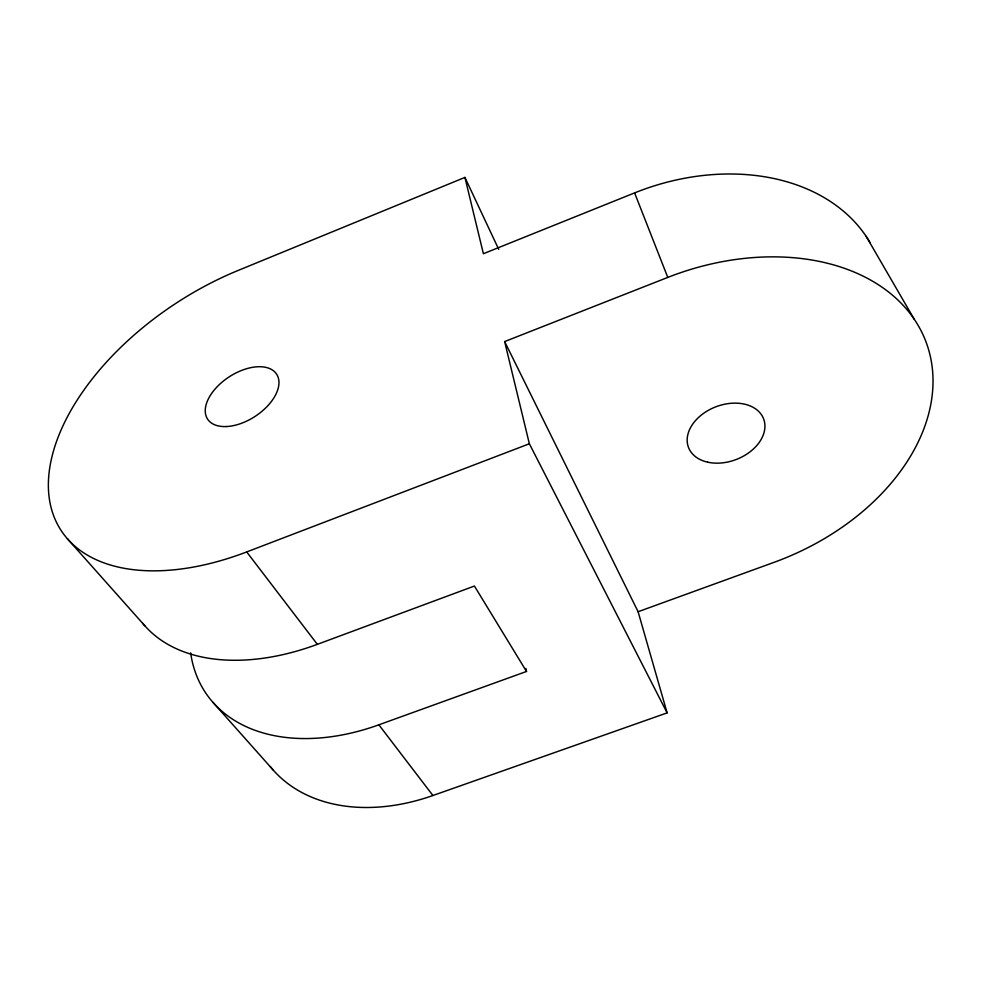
<?xml version="1.0" encoding="UTF-8"?>
<svg xmlns="http://www.w3.org/2000/svg" width="981" height="981" viewBox="0 0 981 981"><rect width="100%" height="100%" fill="white"/><g stroke="black" fill="none" stroke-linecap="round" stroke-linejoin="round"><path stroke-width="1.47" d="M498.728 249.37L464.92 177.414L238.125 270.449A220.995 127.505 -33.1 0 0 48.412 488.097A220.995 127.505 -33.1 0 0 246.697 551.935L317.341 644.345L474.412 586.037L526.515 671.458L378.862 724.812A194.827 132.484 -34.7 0 1 190.645 652.892M870.184 242.785A201.301 150.559 -22 0 0 634.597 192.901L483.388 253.723L464.92 177.414M504.639 341.572L667.779 277.415A215.391 152.067 -21 0 1 926.15 342.283A215.391 152.067 -21 0 1 774.107 562.321L638.104 611.727L504.639 341.572L529.36 443.768L667.117 712.88L432.915 795.517A183.974 132.962 -35.6 0 1 270.278 766.566M246.697 551.935L529.36 443.768M67.407 538.741L144.808 625.743M212.852 702.212L273.123 769.962M378.862 724.812L432.915 795.517M866.174 236.372L914.255 319.279M634.597 192.901L667.779 277.415M638.104 611.727L667.117 712.88M525.89 668.466L526.515 671.458M317.341 644.345A207.065 130.816 -33.8 0 1 142.834 623.413M226.832 426.527A41.19 23.642 -33 0 0 278.8 380.076A41.19 23.642 -33 0 0 220.676 383.35A41.19 23.642 -33 0 0 226.832 426.527M707.669 462.174A40.184 28.253 -20.8 0 0 764.91 425.264A40.184 28.253 -20.8 0 0 705.56 412.008A40.184 28.253 -20.8 0 0 707.669 462.174"/></g></svg>
